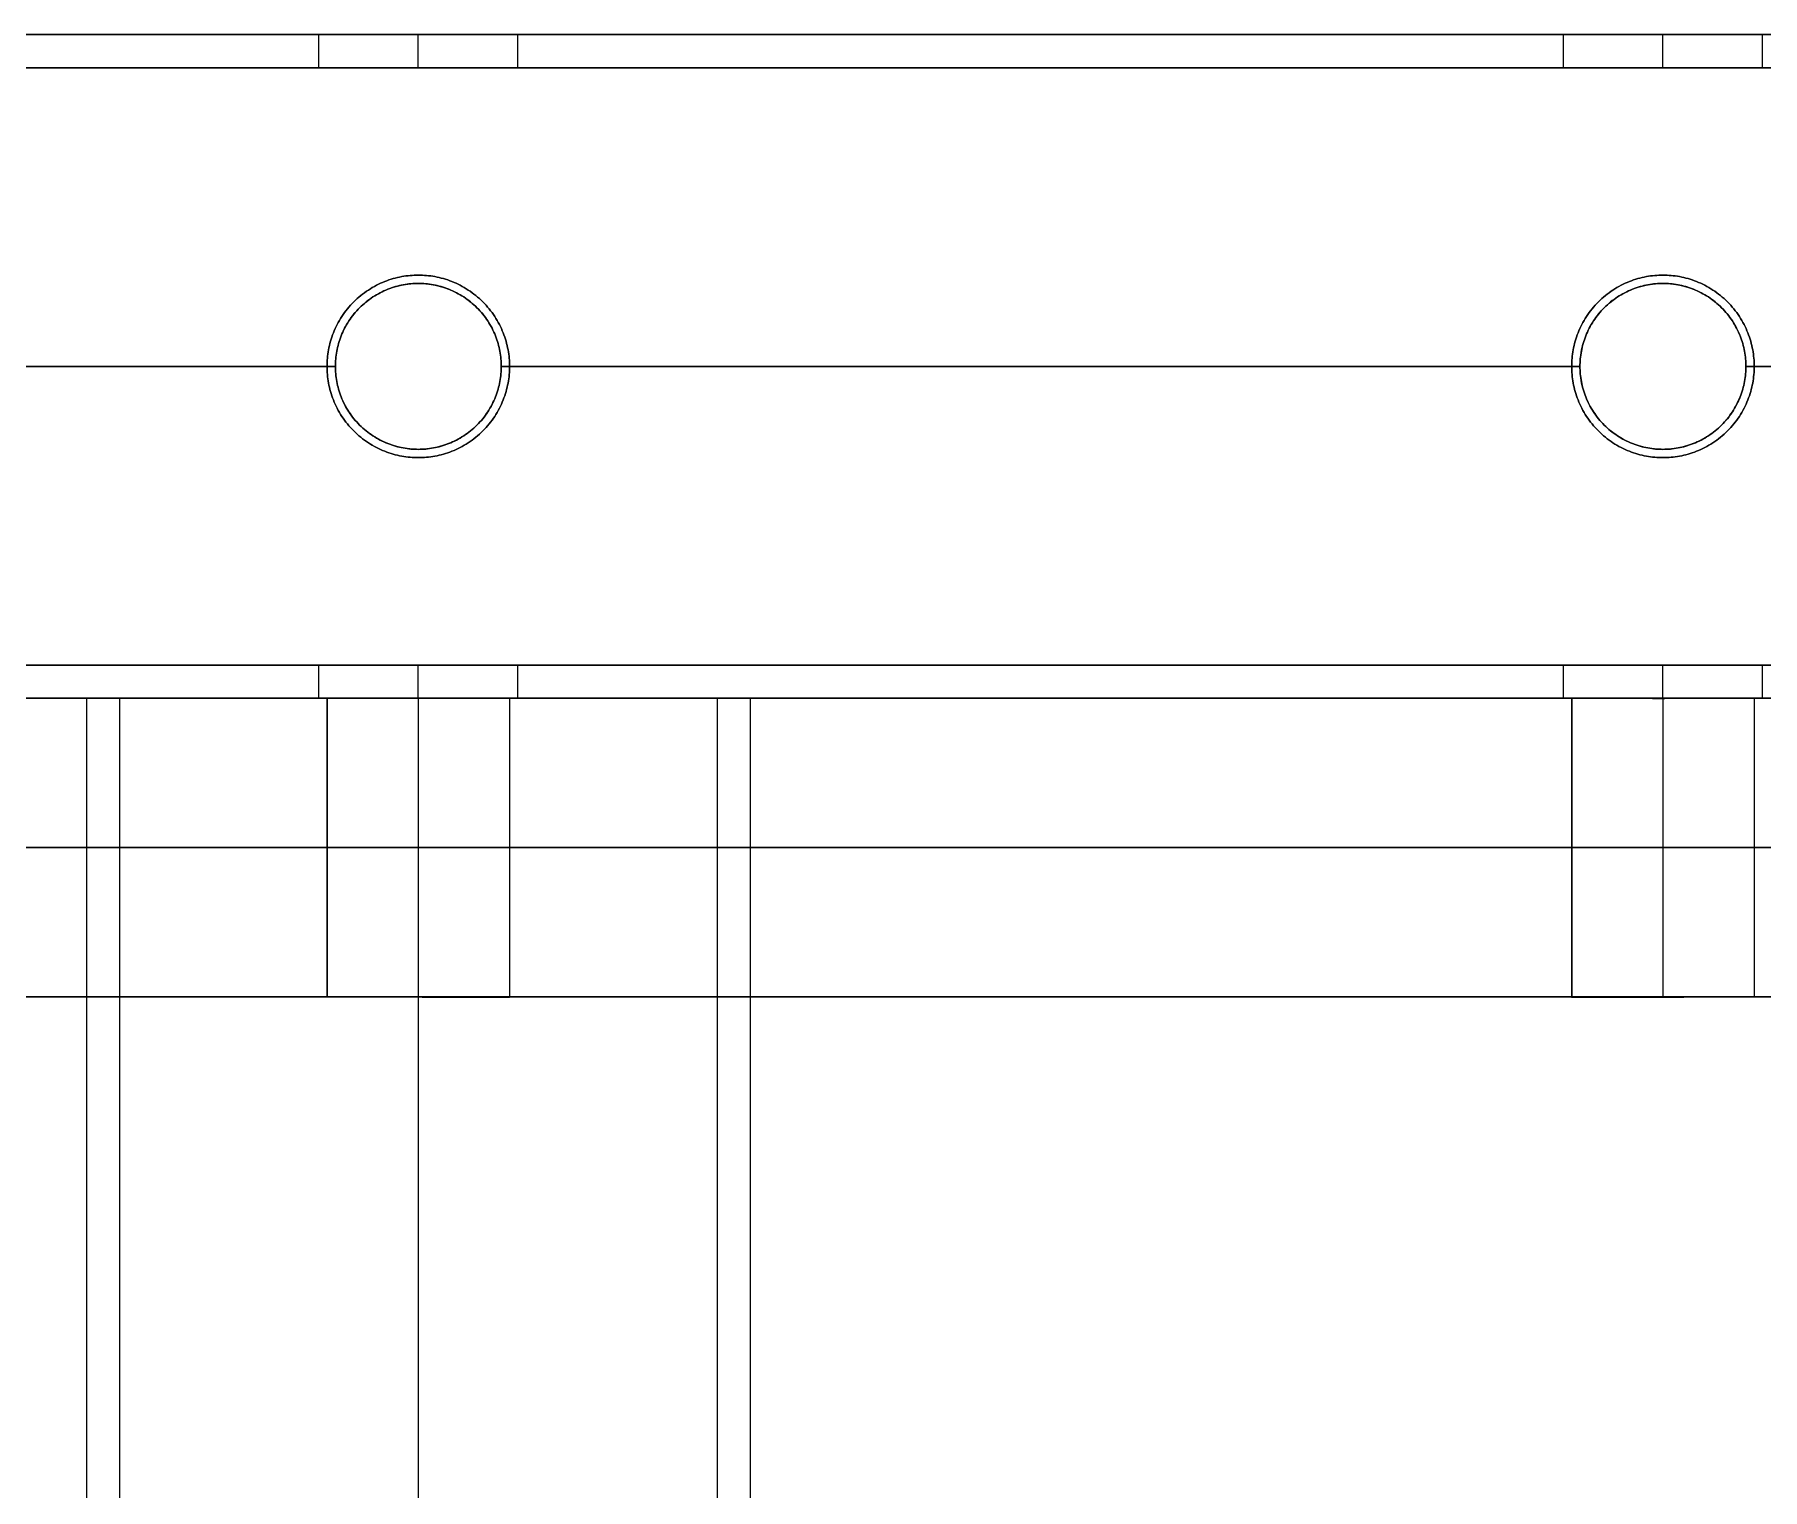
# Model space of a CAD drawing. Header units: millimetres. Extents: x -6529 to 809, y -8611 to 207.
# Drawn here: x 165.4 to 269.5, y -7382.7 to -7295 of the extents above; entities that cross this region are included whole.
import ezdxf

# ---------------------------------------------------------------- set-up
doc = ezdxf.new("R2010")
doc.units = ezdxf.units.MM
doc.header["$MEASUREMENT"] = 0
doc.layers.add('platen', color=7, linetype='Continuous', true_color=0x007f00)
doc.layers.add('staal', color=5, linetype='Continuous', true_color=0x0000ff)

# ---------------------------------------------------------------- blocks, each defined once
blk = doc.blocks.new('plaat base')
at = {"layer": 'platen'}
for p, q in [((58, -600), (1258, -600)), ((58, -600, 18), (1258, -600, 18)), ((695.5, -1232.5), (695.5, -1232.5, 18)), ((770.5, -1232.5), (770.5, -1232.5, 18)), ((690, -1238), (690, -1238, 18)), ((701, -1238), (701, -1238, 18)), ((765, -1238), (765, -1238, 18)), ((776, -1238), (776, -1238, 18)), ((695.5, -1243.5), (695.5, -1243.5, 18)), ((770.5, -1243.5), (770.5, -1243.5, 18))]:
    blk.add_line(p, q, dxfattribs=at)
for points in [[(958, 0), (808, 0), (658, 0)], [(958, 0, 18), (808, 0, 18), (658, 0, 18)], [(958, 0, 9), (808, 0, 9), (658, 0, 9)], [(658, -1258), (808, -1258), (958, -1258)], [(658, -1258, 18), (808, -1258, 18), (958, -1258, 18)], [(658, -1258, 9), (808, -1258, 9), (958, -1258, 9)]]:
    blk.add_open_spline(points, degree=2, dxfattribs=at)
for points in [[(695.5, -1243.5), (690, -1243.5), (690, -1238), (690, -1232.5), (695.5, -1232.5), (701, -1232.5), (701, -1238), (701, -1243.5), (695.5, -1243.5)], [(695.5, -1243.5, 18), (690, -1243.5, 18), (690, -1238, 18), (690, -1232.5, 18), (695.5, -1232.5, 18), (701, -1232.5, 18), (701, -1238, 18), (701, -1243.5, 18), (695.5, -1243.5, 18)], [(770.5, -1243.5), (765, -1243.5), (765, -1238), (765, -1232.5), (770.5, -1232.5), (776, -1232.5), (776, -1238), (776, -1243.5), (770.5, -1243.5)], [(770.5, -1243.5, 18), (765, -1243.5, 18), (765, -1238, 18), (765, -1232.5, 18), (770.5, -1232.5, 18), (776, -1232.5, 18), (776, -1238, 18), (776, -1243.5, 18), (770.5, -1243.5, 18)]]:
    blk.add_rational_spline(points, [1, 0.707106781187, 1, 0.707106781187, 1, 0.707106781187, 1, 0.707106781187, 1], degree=2, knots=[-31.415927, -31.415927, -31.415927, -23.561945, -23.561945, -15.707963, -15.707963, -7.853982, -7.853982, 0, 0, 0], dxfattribs=at)
blk = doc.blocks.new('plaat laag')
at = {"layer": 'platen'}
for p, q in [((-1.79, -540, -38), (16.21, -540.06, -38)), ((-1.8, -545.5, -43.5), (16.2, -545.56, -43.5)), ((-1.8, -545.5, -32.5), (16.2, -545.56, -32.5)), ((-1.82, -551, -38), (16.18, -551.06, -38)), ((-2.03, -615, -38), (15.97, -615.06, -38)), ((-2.05, -620.5, -43.5), (15.95, -620.56, -43.5)), ((-2.05, -620.5, -32.5), (15.95, -620.56, -32.5)), ((-2.07, -626, -38), (15.93, -626.06, -38))]:
    blk.add_line(p, q, dxfattribs=at)
for points in [[(-0.19, -58, 300), (-2.18, -658, 300), (-4.16, -1257.99, 300)], [(17.81, -58.06, 300), (15.82, -658.06, 300), (13.84, -1258.05, 300)], [(-1.18, -358, 600), (-1.68, -508, 600), (-2.18, -658, 600)], [(-2.18, -658, -58), (-1.68, -508, -58), (-1.18, -358, -58)], [(7.82, -358.03, 600), (7.32, -508.03, 600), (6.82, -658.03, 600)], [(6.82, -658.03, -58), (7.32, -508.03, -58), (7.82, -358.03, -58)], [(16.82, -358.06, 600), (16.32, -508.06, 600), (15.82, -658.06, 600)], [(15.82, -658.06, -58), (16.32, -508.06, -58), (16.82, -358.06, -58)]]:
    blk.add_open_spline(points, degree=2, dxfattribs=at)
for points in [[(-1.8, -545.5, -43.5), (-1.82, -551, -43.5), (-1.82, -551, -38), (-1.82, -551, -32.5), (-1.8, -545.5, -32.5), (-1.79, -540, -32.5), (-1.79, -540, -38), (-1.79, -540, -43.5), (-1.8, -545.5, -43.5)], [(16.2, -545.56, -43.5), (16.18, -551.06, -43.5), (16.18, -551.06, -38), (16.18, -551.06, -32.5), (16.2, -545.56, -32.5), (16.21, -540.06, -32.5), (16.21, -540.06, -38), (16.21, -540.06, -43.5), (16.2, -545.56, -43.5)], [(-2.05, -620.5, -43.5), (-2.07, -626, -43.5), (-2.07, -626, -38), (-2.07, -626, -32.5), (-2.05, -620.5, -32.5), (-2.03, -615, -32.5), (-2.03, -615, -38), (-2.03, -615, -43.5), (-2.05, -620.5, -43.5)], [(15.95, -620.56, -43.5), (15.93, -626.06, -43.5), (15.93, -626.06, -38), (15.93, -626.06, -32.5), (15.95, -620.56, -32.5), (15.97, -615.06, -32.5), (15.97, -615.06, -38), (15.97, -615.06, -43.5), (15.95, -620.56, -43.5)]]:
    blk.add_rational_spline(points, [1, 0.707106781187, 1, 0.707106781187, 1, 0.707106781187, 1, 0.707106781187, 1], degree=2, knots=[-31.415927, -31.415927, -31.415927, -23.561945, -23.561945, -15.707963, -15.707963, -7.853982, -7.853982, 0, 0, 0], dxfattribs=at)
blk = doc.blocks.new('top plaat')
at = {"layer": 'platen'}
for p, q in [((695.5, 25.5), (695.5, 25.5, 18)), ((770.5, 25.5), (770.5, 25.5, 18)), ((690, 20), (690, 20, 18)), ((701, 20), (701, 20, 18)), ((765, 20), (765, 20, 18)), ((776, 20), (776, 20, 18)), ((695.5, 14.5), (695.5, 14.5, 18)), ((770.5, 14.5), (770.5, 14.5, 18))]:
    blk.add_line(p, q, dxfattribs=at)
for points in [[(1276, 40), (967, 40), (658, 40)], [(1276, 40, 18), (967, 40, 18), (658, 40, 18)], [(1276, 40, 9), (967, 40, 9), (658, 40, 9)]]:
    blk.add_open_spline(points, degree=2, dxfattribs=at)
for points, knots in [([(695.5, 25.5), (701, 25.5), (701, 20), (701, 14.5), (695.5, 14.5), (690, 14.5), (690, 20), (690, 25.5), (695.5, 25.5)], [-31.415927, -31.415927, -31.415927, -23.561945, -23.561945, -15.707963, -15.707963, -7.853982, -7.853982, 0, 0, 0]), ([(695.5, 25.5, 18), (701, 25.5, 18), (701, 20, 18), (701, 14.5, 18), (695.5, 14.5, 18), (690, 14.5, 18), (690, 20, 18), (690, 25.5, 18), (695.5, 25.5, 18)], [-31.415927, -31.415927, -31.415927, -23.561945, -23.561945, -15.707963, -15.707963, -7.853982, -7.853982, 0, 0, 0]), ([(695.5, 25.5, 9), (690, 25.5, 9), (690, 20, 9), (690, 14.5, 9), (695.5, 14.5, 9), (701, 14.5, 9), (701, 20, 9), (701, 25.5, 9), (695.5, 25.5, 9)], [0, 0, 0, 7.853982, 7.853982, 15.707963, 15.707963, 23.561945, 23.561945, 31.415927, 31.415927, 31.415927]), ([(770.5, 25.5), (776, 25.5), (776, 20), (776, 14.5), (770.5, 14.5), (765, 14.5), (765, 20), (765, 25.5), (770.5, 25.5)], [-31.415927, -31.415927, -31.415927, -23.561945, -23.561945, -15.707963, -15.707963, -7.853982, -7.853982, 0, 0, 0]), ([(770.5, 25.5, 18), (776, 25.5, 18), (776, 20, 18), (776, 14.5, 18), (770.5, 14.5, 18), (765, 14.5, 18), (765, 20, 18), (765, 25.5, 18), (770.5, 25.5, 18)], [-31.415927, -31.415927, -31.415927, -23.561945, -23.561945, -15.707963, -15.707963, -7.853982, -7.853982, 0, 0, 0]), ([(770.5, 25.5, 9), (765, 25.5, 9), (765, 20, 9), (765, 14.5, 9), (770.5, 14.5, 9), (776, 14.5, 9), (776, 20, 9), (776, 25.5, 9), (770.5, 25.5, 9)], [0, 0, 0, 7.853982, 7.853982, 15.707963, 15.707963, 23.561945, 23.561945, 31.415927, 31.415927, 31.415927])]:
    blk.add_rational_spline(points, [1, 0.707106781187, 1, 0.707106781187, 1, 0.707106781187, 1, 0.707106781187, 1], degree=2, knots=knots, dxfattribs=at)

msp = doc.modelspace()

# ---------------------------------------------------------------- linework, layer by layer
at = {"layer": 'staal'}
for p, q in [((182.53, -7297, 1972), (182.53, -7295, 1972)), ((182.53, -7297, 20), (182.53, -7295, 20)), ((182.53, -7297, 696), (182.53, -7295, 696)), ((188.53, -7297, 1978), (188.53, -7295, 1978)), ((188.53, -7297, 1966), (188.53, -7295, 1966)), ((188.53, -7297, 26), (188.53, -7295, 26)), ((188.53, -7297, 14), (188.53, -7295, 14)), ((188.53, -7297, 702), (188.53, -7295, 702)), ((188.53, -7297, 690), (188.53, -7295, 690)), ((194.53, -7297, 1972), (194.53, -7295, 1972)), ((194.53, -7297, 20), (194.53, -7295, 20)), ((194.53, -7297, 696), (194.53, -7295, 696)), ((257.53, -7297, 1972), (257.53, -7295, 1972)), ((257.53, -7297, 20), (257.53, -7295, 20)), ((257.53, -7297, 696), (257.53, -7295, 696)), ((263.53, -7297, 1978), (263.53, -7295, 1978)), ((263.53, -7297, 1966), (263.53, -7295, 1966)), ((263.53, -7297, 26), (263.53, -7295, 26)), ((263.53, -7297, 14), (263.53, -7295, 14)), ((263.53, -7297, 702), (263.53, -7295, 702)), ((263.53, -7297, 690), (263.53, -7295, 690)), ((269.53, -7297, 20), (269.53, -7295, 20)), ((269.53, -7297, 696), (269.53, -7295, 696)), ((188.53, -7310, 1990), (188.53, -7310, 1992)), ((188.53, -7310, 1952), (188.53, -7310, 1954)), ((188.53, -7310, 38), (188.53, -7310, 40)), ((188.53, -7310), (188.53, -7310, 2)), ((188.53, -7310, 714), (188.53, -7310, 716)), ((188.53, -7310, 676), (188.53, -7310, 678)), ((263.53, -7310, 1990), (263.53, -7310, 1992)), ((263.53, -7310, 1952), (263.53, -7310, 1954)), ((263.53, -7310, 38), (263.53, -7310, 40)), ((263.53, -7310), (263.53, -7310, 2)), ((263.53, -7310, 714), (263.53, -7310, 716)), ((263.53, -7310, 676), (263.53, -7310, 678)), ((183.53, -7315, 1990), (183.53, -7315, 1992)), ((183.53, -7315, 1952), (183.53, -7315, 1954)), ((183.53, -7315, 38), (183.53, -7315, 40)), ((183.53, -7315), (183.53, -7315, 2)), ((183.53, -7315, 714), (183.53, -7315, 716)), ((183.53, -7315, 676), (183.53, -7315, 678)), ((193.53, -7315, 1990), (193.53, -7315, 1992)), ((193.53, -7315, 1952), (193.53, -7315, 1954)), ((193.53, -7315, 38), (193.53, -7315, 40)), ((193.53, -7315), (193.53, -7315, 2)), ((193.53, -7315, 714), (193.53, -7315, 716)), ((193.53, -7315, 676), (193.53, -7315, 678)), ((258.53, -7315, 1990), (258.53, -7315, 1992)), ((258.53, -7315, 1952), (258.53, -7315, 1954)), ((258.53, -7315, 38), (258.53, -7315, 40)), ((258.53, -7315), (258.53, -7315, 2)), ((258.53, -7315, 714), (258.53, -7315, 716)), ((258.53, -7315, 676), (258.53, -7315, 678)), ((268.53, -7315, 1990), (268.53, -7315, 1992)), ((268.53, -7315, 1952), (268.53, -7315, 1954)), ((268.53, -7315, 38), (268.53, -7315, 40)), ((268.53, -7315), (268.53, -7315, 2)), ((268.53, -7315, 714), (268.53, -7315, 716)), ((268.53, -7315, 676), (268.53, -7315, 678)), ((188.53, -7320, 1952), (188.53, -7320, 1954)), ((188.53, -7320, 1990), (188.53, -7320, 1992)), ((188.53, -7320), (188.53, -7320, 2)), ((188.53, -7320, 38), (188.53, -7320, 40)), ((188.53, -7320, 676), (188.53, -7320, 678)), ((188.53, -7320, 714), (188.53, -7320, 716)), ((263.53, -7320, 1952), (263.53, -7320, 1954)), ((263.53, -7320, 1990), (263.53, -7320, 1992)), ((263.53, -7320), (263.53, -7320, 2)), ((263.53, -7320, 38), (263.53, -7320, 40)), ((263.53, -7320, 676), (263.53, -7320, 678)), ((263.53, -7320, 714), (263.53, -7320, 716)), ((182.53, -7335, 1972), (182.53, -7333, 1972)), ((182.53, -7335, 20), (182.53, -7333, 20)), ((182.53, -7335, 696), (182.53, -7333, 696)), ((188.53, -7335, 1978), (188.53, -7333, 1978)), ((188.53, -7335, 1966), (188.53, -7333, 1966)), ((188.53, -7335, 26), (188.53, -7333, 26)), ((188.53, -7335, 14), (188.53, -7333, 14)), ((188.53, -7335, 702), (188.53, -7333, 702)), ((188.53, -7335, 690), (188.53, -7333, 690)), ((194.53, -7335, 1972), (194.53, -7333, 1972)), ((194.53, -7335, 20), (194.53, -7333, 20)), ((194.53, -7335, 696), (194.53, -7333, 696)), ((257.53, -7335, 1972), (257.53, -7333, 1972)), ((257.53, -7335, 20), (257.53, -7333, 20)), ((257.53, -7335, 696), (257.53, -7333, 696)), ((263.53, -7335, 1978), (263.53, -7333, 1978)), ((263.53, -7335, 1966), (263.53, -7333, 1966)), ((263.53, -7335, 26), (263.53, -7333, 26)), ((263.53, -7335, 14), (263.53, -7333, 14)), ((263.53, -7335, 702), (263.53, -7333, 702)), ((263.53, -7335, 690), (263.53, -7333, 690)), ((269.53, -7335, 20), (269.53, -7333, 20)), ((269.53, -7335, 696), (269.53, -7333, 696)), ((170.53, -7335, 1972), (168.53, -7335, 1972)), ((188.53, -7335, 1992), (188.53, -7335, 1990)), ((188.53, -7335, 1954), (188.53, -7335, 1952)), ((208.53, -7335, 1972), (206.53, -7335, 1972))]:
    msp.add_line(p, q, dxfattribs=at)
for points in [[(-506.97, -7295), (809.03, -7295), (809.03, -8611), (-506.97, -8611)], [(-466.97, -7335), (769.03, -7335), (769.03, -8571), (-466.97, -8571)]]:
    msp.add_lwpolyline(points, close=True, dxfattribs=at)
for centre in [(188.53, -7315, 1952), (188.53, -7315, 1991), (188.53, -7315, 1953), (188.53, -7315), (188.53, -7315, 39), (188.53, -7315, 1), (188.53, -7315, 676), (188.53, -7315, 715), (188.53, -7315, 677), (263.53, -7315, 1952), (263.53, -7315, 1991), (263.53, -7315, 1953), (263.53, -7315), (263.53, -7315, 39), (263.53, -7315, 1), (263.53, -7315, 676), (263.53, -7315, 715), (263.53, -7315, 677)]:
    msp.add_circle(centre, 5, dxfattribs=at)
for points in [[(-506.97, -7295, 1952), (151.03, -7295, 1952), (809.03, -7295, 1952)], [(-506.97, -7295, 1992), (151.03, -7295, 1992), (809.03, -7295, 1992)], [(809.03, -7295), (151.03, -7295), (-506.97, -7295)], [(809.03, -7295, 40), (151.03, -7295, 40), (-506.97, -7295, 40)], [(-506.97, -7295, 676), (151.03, -7295, 676), (809.03, -7295, 676)], [(-506.97, -7295, 716), (151.03, -7295, 716), (809.03, -7295, 716)], [(119.53, -7295, 1972), (151.03, -7295, 1972), (182.53, -7295, 1972)], [(182.53, -7295, 20), (151.03, -7295, 20), (119.53, -7295, 20)], [(119.53, -7295, 696), (151.03, -7295, 696), (182.53, -7295, 696)], [(194.53, -7295, 1972), (226.03, -7295, 1972), (257.53, -7295, 1972)], [(257.53, -7295, 20), (226.03, -7295, 20), (194.53, -7295, 20)], [(194.53, -7295, 696), (226.03, -7295, 696), (257.53, -7295, 696)], [(332.53, -7295, 20), (301.03, -7295, 20), (269.53, -7295, 20)], [(-504.97, -7297, 1990), (151.03, -7297, 1990), (807.03, -7297, 1990)], [(-504.97, -7297, 1954), (151.03, -7297, 1954), (807.03, -7297, 1954)], [(807.03, -7297, 38), (151.03, -7297, 38), (-504.97, -7297, 38)], [(807.03, -7297, 2), (151.03, -7297, 2), (-504.97, -7297, 2)], [(-504.97, -7297, 714), (151.03, -7297, 714), (807.03, -7297, 714)], [(-504.97, -7297, 678), (151.03, -7297, 678), (807.03, -7297, 678)], [(119.53, -7297, 1972), (151.03, -7297, 1972), (182.53, -7297, 1972)], [(182.53, -7297, 20), (151.03, -7297, 20), (119.53, -7297, 20)], [(119.53, -7297, 696), (151.03, -7297, 696), (182.53, -7297, 696)], [(194.53, -7297, 1972), (226.03, -7297, 1972), (257.53, -7297, 1972)], [(257.53, -7297, 20), (226.03, -7297, 20), (194.53, -7297, 20)], [(194.53, -7297, 696), (226.03, -7297, 696), (257.53, -7297, 696)], [(332.53, -7297, 20), (301.03, -7297, 20), (269.53, -7297, 20)], [(269.53, -7297, 696), (301.03, -7297, 696), (332.53, -7297, 696)], [(118.53, -7315, 1992), (151.03, -7315, 1992), (183.53, -7315, 1992)], [(118.53, -7315, 1990), (151.03, -7315, 1990), (183.53, -7315, 1990)], [(118.53, -7315, 1954), (151.03, -7315, 1954), (183.53, -7315, 1954)], [(118.53, -7315, 1952), (151.03, -7315, 1952), (183.53, -7315, 1952)], [(183.53, -7315, 40), (151.03, -7315, 40), (118.53, -7315, 40)], [(183.53, -7315, 38), (151.03, -7315, 38), (118.53, -7315, 38)], [(183.53, -7315, 2), (151.03, -7315, 2), (118.53, -7315, 2)], [(183.53, -7315), (151.03, -7315), (118.53, -7315)], [(118.53, -7315, 716), (151.03, -7315, 716), (183.53, -7315, 716)], [(118.53, -7315, 714), (151.03, -7315, 714), (183.53, -7315, 714)], [(118.53, -7315, 678), (151.03, -7315, 678), (183.53, -7315, 678)], [(118.53, -7315, 676), (151.03, -7315, 676), (183.53, -7315, 676)], [(193.53, -7315, 1992), (226.03, -7315, 1992), (258.53, -7315, 1992)], [(193.53, -7315, 1990), (226.03, -7315, 1990), (258.53, -7315, 1990)], [(193.53, -7315, 1954), (226.03, -7315, 1954), (258.53, -7315, 1954)], [(193.53, -7315, 1952), (226.03, -7315, 1952), (258.53, -7315, 1952)], [(258.53, -7315, 40), (226.03, -7315, 40), (193.53, -7315, 40)], [(258.53, -7315, 38), (226.03, -7315, 38), (193.53, -7315, 38)], [(258.53, -7315, 2), (226.03, -7315, 2), (193.53, -7315, 2)], [(258.53, -7315), (226.03, -7315), (193.53, -7315)], [(193.53, -7315, 716), (226.03, -7315, 716), (258.53, -7315, 716)], [(193.53, -7315, 714), (226.03, -7315, 714), (258.53, -7315, 714)], [(193.53, -7315, 678), (226.03, -7315, 678), (258.53, -7315, 678)], [(193.53, -7315, 676), (226.03, -7315, 676), (258.53, -7315, 676)], [(268.53, -7315, 1992), (301.03, -7315, 1992), (333.53, -7315, 1992)], [(268.53, -7315, 1990), (301.03, -7315, 1990), (333.53, -7315, 1990)], [(268.53, -7315, 1954), (301.03, -7315, 1954), (333.53, -7315, 1954)], [(268.53, -7315, 1952), (301.03, -7315, 1952), (333.53, -7315, 1952)], [(333.53, -7315, 40), (301.03, -7315, 40), (268.53, -7315, 40)], [(333.53, -7315, 38), (301.03, -7315, 38), (268.53, -7315, 38)], [(333.53, -7315, 2), (301.03, -7315, 2), (268.53, -7315, 2)], [(333.53, -7315), (301.03, -7315), (268.53, -7315)], [(268.53, -7315, 716), (301.03, -7315, 716), (333.53, -7315, 716)], [(268.53, -7315, 714), (301.03, -7315, 714), (333.53, -7315, 714)], [(268.53, -7315, 678), (301.03, -7315, 678), (333.53, -7315, 678)], [(268.53, -7315, 676), (301.03, -7315, 676), (333.53, -7315, 676)], [(-468.97, -7333, 1990), (151.03, -7333, 1990), (771.03, -7333, 1990)], [(-468.97, -7333, 1954), (151.03, -7333, 1954), (771.03, -7333, 1954)], [(771.03, -7333, 38), (151.03, -7333, 38), (-468.97, -7333, 38)], [(771.03, -7333, 2), (151.03, -7333, 2), (-468.97, -7333, 2)], [(-468.97, -7333, 714), (151.03, -7333, 714), (771.03, -7333, 714)], [(-468.97, -7333, 678), (151.03, -7333, 678), (771.03, -7333, 678)], [(119.53, -7333, 1972), (151.03, -7333, 1972), (182.53, -7333, 1972)], [(182.53, -7333, 20), (151.03, -7333, 20), (119.53, -7333, 20)], [(119.53, -7333, 696), (151.03, -7333, 696), (182.53, -7333, 696)], [(194.53, -7333, 1972), (226.03, -7333, 1972), (257.53, -7333, 1972)], [(257.53, -7333, 20), (226.03, -7333, 20), (194.53, -7333, 20)], [(194.53, -7333, 696), (226.03, -7333, 696), (257.53, -7333, 696)], [(332.53, -7333, 20), (301.03, -7333, 20), (269.53, -7333, 20)], [(269.53, -7333, 696), (301.03, -7333, 696), (332.53, -7333, 696)], [(-466.97, -7335, 1952), (151.03, -7335, 1952), (769.03, -7335, 1952)], [(-466.97, -7335, 1992), (151.03, -7335, 1992), (769.03, -7335, 1992)], [(769.03, -7335), (151.03, -7335), (-466.97, -7335)], [(769.03, -7335, 40), (151.03, -7335, 40), (-466.97, -7335, 40)], [(-466.97, -7335, 676), (151.03, -7335, 676), (769.03, -7335, 676)], [(-466.97, -7335, 716), (151.03, -7335, 716), (769.03, -7335, 716)], [(119.53, -7335, 1972), (151.03, -7335, 1972), (182.53, -7335, 1972)], [(182.53, -7335, 20), (151.03, -7335, 20), (119.53, -7335, 20)], [(119.53, -7335, 696), (151.03, -7335, 696), (182.53, -7335, 696)], [(208.53, -7335, 1952), (188.53, -7335, 1952), (168.53, -7335, 1952)], [(168.53, -7335, 1952), (168.53, -7652.75, 1952), (168.53, -7970.5, 1952)], [(168.53, -7335, 1952), (168.53, -7335, 1972), (168.53, -7335, 1992)], [(168.53, -7335, 1992), (168.53, -7652.75, 1992), (168.53, -7970.5, 1992)], [(168.53, -7335, 1992), (188.53, -7335, 1992), (208.53, -7335, 1992)], [(168.53, -7335, 1972), (168.53, -7359.75, 1972), (168.53, -7384.5, 1972)], [(170.53, -7335, 1990), (170.53, -7335, 1972), (170.53, -7335, 1954)], [(170.53, -7335, 1954), (170.53, -7652.75, 1954), (170.53, -7970.5, 1954)], [(170.53, -7335, 1990), (170.53, -7652.75, 1990), (170.53, -7970.5, 1990)], [(170.53, -7335, 1954), (188.53, -7335, 1954), (206.53, -7335, 1954)], [(206.53, -7335, 1990), (188.53, -7335, 1990), (170.53, -7335, 1990)], [(170.53, -7335, 1972), (170.53, -7359.75, 1972), (170.53, -7384.5, 1972)], [(188.53, -7335, 1952), (188.53, -7359.75, 1952), (188.53, -7384.5, 1952)], [(188.53, -7335, 1992), (188.53, -7359.75, 1992), (188.53, -7384.5, 1992)], [(188.53, -7335, 1954), (188.53, -7359.75, 1954), (188.53, -7384.5, 1954)], [(188.53, -7335, 1990), (188.53, -7359.75, 1990), (188.53, -7384.5, 1990)], [(194.53, -7335, 1972), (226.03, -7335, 1972), (257.53, -7335, 1972)], [(257.53, -7335, 20), (226.03, -7335, 20), (194.53, -7335, 20)], [(194.53, -7335, 696), (226.03, -7335, 696), (257.53, -7335, 696)], [(206.53, -7335, 1954), (206.53, -7652.75, 1954), (206.53, -7970.5, 1954)], [(206.53, -7335, 1954), (206.53, -7335, 1972), (206.53, -7335, 1990)], [(206.53, -7335, 1990), (206.53, -7652.75, 1990), (206.53, -7970.5, 1990)], [(206.53, -7335, 1972), (206.53, -7359.75, 1972), (206.53, -7384.5, 1972)], [(208.53, -7335, 1952), (208.53, -7652.75, 1952), (208.53, -7970.5, 1952)], [(208.53, -7335, 1992), (208.53, -7652.75, 1992), (208.53, -7970.5, 1992)], [(208.53, -7335, 1992), (208.53, -7335, 1972), (208.53, -7335, 1952)], [(208.53, -7335, 1972), (208.53, -7359.75, 1972), (208.53, -7384.5, 1972)], [(332.53, -7335, 20), (301.03, -7335, 20), (269.53, -7335, 20)], [(269.53, -7335, 696), (301.03, -7335, 696), (332.53, -7335, 696)]]:
    msp.add_open_spline(points, degree=2, dxfattribs=at)
for points, weights, knots in [([(188.53, -7295, 1978), (194.53, -7295, 1978), (194.53, -7295, 1972), (194.53, -7295, 1966), (188.53, -7295, 1966), (182.53, -7295, 1966), (182.53, -7295, 1972), (182.53, -7295, 1978), (188.53, -7295, 1978)], [1, 0.707106781187, 1, 0.707106781187, 1, 0.707106781187, 1, 0.707106781187, 1], [-31.415927, -31.415927, -31.415927, -23.561945, -23.561945, -15.707963, -15.707963, -7.853982, -7.853982, 0, 0, 0]), ([(188.53, -7295, 26), (182.53, -7295, 26), (182.53, -7295, 20), (182.53, -7295, 14), (188.53, -7295, 14), (194.53, -7295, 14), (194.53, -7295, 20), (194.53, -7295, 26), (188.53, -7295, 26)], [1, 0.707106781187, 1, 0.707106781187, 1, 0.707106781187, 1, 0.707106781187, 1], [-31.415927, -31.415927, -31.415927, -23.561945, -23.561945, -15.707963, -15.707963, -7.853982, -7.853982, 0, 0, 0]), ([(188.53, -7295, 702), (194.53, -7295, 702), (194.53, -7295, 696), (194.53, -7295, 690), (188.53, -7295, 690), (182.53, -7295, 690), (182.53, -7295, 696), (182.53, -7295, 702), (188.53, -7295, 702)], [1, 0.707106781187, 1, 0.707106781187, 1, 0.707106781187, 1, 0.707106781187, 1], [-31.415927, -31.415927, -31.415927, -23.561945, -23.561945, -15.707963, -15.707963, -7.853982, -7.853982, 0, 0, 0]), ([(263.53, -7295, 1978), (269.53, -7295, 1978), (269.53, -7295, 1972), (269.53, -7295, 1966), (263.53, -7295, 1966), (257.53, -7295, 1966), (257.53, -7295, 1972), (257.53, -7295, 1978), (263.53, -7295, 1978)], [1, 0.707106781187, 1, 0.707106781187, 1, 0.707106781187, 1, 0.707106781187, 1], [-31.415927, -31.415927, -31.415927, -23.561945, -23.561945, -15.707963, -15.707963, -7.853982, -7.853982, 0, 0, 0]), ([(263.53, -7295, 26), (257.53, -7295, 26), (257.53, -7295, 20), (257.53, -7295, 14), (263.53, -7295, 14), (269.53, -7295, 14), (269.53, -7295, 20), (269.53, -7295, 26), (263.53, -7295, 26)], [1, 0.707106781187, 1, 0.707106781187, 1, 0.707106781187, 1, 0.707106781187, 1], [-31.415927, -31.415927, -31.415927, -23.561945, -23.561945, -15.707963, -15.707963, -7.853982, -7.853982, 0, 0, 0]), ([(263.53, -7295, 702), (269.53, -7295, 702), (269.53, -7295, 696), (269.53, -7295, 690), (263.53, -7295, 690), (257.53, -7295, 690), (257.53, -7295, 696), (257.53, -7295, 702), (263.53, -7295, 702)], [1, 0.707106781187, 1, 0.707106781187, 1, 0.707106781187, 1, 0.707106781187, 1], [-31.415927, -31.415927, -31.415927, -23.561945, -23.561945, -15.707963, -15.707963, -7.853982, -7.853982, 0, 0, 0]), ([(188.53, -7297, 1978), (182.53, -7297, 1978), (182.53, -7297, 1972), (182.53, -7297, 1966), (188.53, -7297, 1966), (194.53, -7297, 1966), (194.53, -7297, 1972), (194.53, -7297, 1978), (188.53, -7297, 1978)], [1, 0.707106781187, 1, 0.707106781187, 1, 0.707106781187, 1, 0.707106781187, 1], [0, 0, 0, 7.853982, 7.853982, 15.707963, 15.707963, 23.561945, 23.561945, 31.415927, 31.415927, 31.415927]), ([(188.53, -7297, 26), (194.53, -7297, 26), (194.53, -7297, 20), (194.53, -7297, 14), (188.53, -7297, 14), (182.53, -7297, 14), (182.53, -7297, 20), (182.53, -7297, 26), (188.53, -7297, 26)], [1, 0.707106781187, 1, 0.707106781187, 1, 0.707106781187, 1, 0.707106781187, 1], [0, 0, 0, 7.853982, 7.853982, 15.707963, 15.707963, 23.561945, 23.561945, 31.415927, 31.415927, 31.415927]), ([(188.53, -7297, 702), (182.53, -7297, 702), (182.53, -7297, 696), (182.53, -7297, 690), (188.53, -7297, 690), (194.53, -7297, 690), (194.53, -7297, 696), (194.53, -7297, 702), (188.53, -7297, 702)], [1, 0.707106781187, 1, 0.707106781187, 1, 0.707106781187, 1, 0.707106781187, 1], [0, 0, 0, 7.853982, 7.853982, 15.707963, 15.707963, 23.561945, 23.561945, 31.415927, 31.415927, 31.415927]), ([(263.53, -7297, 1978), (257.53, -7297, 1978), (257.53, -7297, 1972), (257.53, -7297, 1966), (263.53, -7297, 1966), (269.53, -7297, 1966), (269.53, -7297, 1972), (269.53, -7297, 1978), (263.53, -7297, 1978)], [1, 0.707106781187, 1, 0.707106781187, 1, 0.707106781187, 1, 0.707106781187, 1], [0, 0, 0, 7.853982, 7.853982, 15.707963, 15.707963, 23.561945, 23.561945, 31.415927, 31.415927, 31.415927]), ([(263.53, -7297, 26), (269.53, -7297, 26), (269.53, -7297, 20), (269.53, -7297, 14), (263.53, -7297, 14), (257.53, -7297, 14), (257.53, -7297, 20), (257.53, -7297, 26), (263.53, -7297, 26)], [1, 0.707106781187, 1, 0.707106781187, 1, 0.707106781187, 1, 0.707106781187, 1], [0, 0, 0, 7.853982, 7.853982, 15.707963, 15.707963, 23.561945, 23.561945, 31.415927, 31.415927, 31.415927]), ([(263.53, -7297, 702), (257.53, -7297, 702), (257.53, -7297, 696), (257.53, -7297, 690), (263.53, -7297, 690), (269.53, -7297, 690), (269.53, -7297, 696), (269.53, -7297, 702), (263.53, -7297, 702)], [1, 0.707106781187, 1, 0.707106781187, 1, 0.707106781187, 1, 0.707106781187, 1], [0, 0, 0, 7.853982, 7.853982, 15.707963, 15.707963, 23.561945, 23.561945, 31.415927, 31.415927, 31.415927]), ([(188.53, -7320, 1992), (193.53, -7320, 1992), (193.53, -7315, 1992), (193.53, -7310, 1992), (188.53, -7310, 1992), (183.53, -7310, 1992), (183.53, -7315, 1992), (183.53, -7320, 1992), (188.53, -7320, 1992)], [1, 0.707106781187, 1, 0.707106781187, 1, 0.707106781187, 1, 0.707106781187, 1], [-31.415927, -31.415927, -31.415927, -23.561945, -23.561945, -15.707963, -15.707963, -7.853982, -7.853982, 0, 0, 0]), ([(188.53, -7320, 1990), (183.53, -7320, 1990), (183.53, -7315, 1990), (183.53, -7310, 1990), (188.53, -7310, 1990), (193.53, -7310, 1990), (193.53, -7315, 1990), (193.53, -7320, 1990), (188.53, -7320, 1990)], [1, 0.707106781187, 1, 0.707106781187, 1, 0.707106781187, 1, 0.707106781187, 1], [0, 0, 0, 7.853982, 7.853982, 15.707963, 15.707963, 23.561945, 23.561945, 31.415927, 31.415927, 31.415927]), ([(188.53, -7320, 1954), (193.53, -7320, 1954), (193.53, -7315, 1954), (193.53, -7310, 1954), (188.53, -7310, 1954), (183.53, -7310, 1954), (183.53, -7315, 1954), (183.53, -7320, 1954), (188.53, -7320, 1954)], [1, 0.707106781187, 1, 0.707106781187, 1, 0.707106781187, 1, 0.707106781187, 1], [-31.415927, -31.415927, -31.415927, -23.561945, -23.561945, -15.707963, -15.707963, -7.853982, -7.853982, 0, 0, 0]), ([(188.53, -7320, 40), (183.53, -7320, 40), (183.53, -7315, 40), (183.53, -7310, 40), (188.53, -7310, 40), (193.53, -7310, 40), (193.53, -7315, 40), (193.53, -7320, 40), (188.53, -7320, 40)], [1, 0.707106781187, 1, 0.707106781187, 1, 0.707106781187, 1, 0.707106781187, 1], [-31.415927, -31.415927, -31.415927, -23.561945, -23.561945, -15.707963, -15.707963, -7.853982, -7.853982, 0, 0, 0]), ([(188.53, -7320, 38), (193.53, -7320, 38), (193.53, -7315, 38), (193.53, -7310, 38), (188.53, -7310, 38), (183.53, -7310, 38), (183.53, -7315, 38), (183.53, -7320, 38), (188.53, -7320, 38)], [1, 0.707106781187, 1, 0.707106781187, 1, 0.707106781187, 1, 0.707106781187, 1], [0, 0, 0, 7.853982, 7.853982, 15.707963, 15.707963, 23.561945, 23.561945, 31.415927, 31.415927, 31.415927]), ([(188.53, -7320, 2), (183.53, -7320, 2), (183.53, -7315, 2), (183.53, -7310, 2), (188.53, -7310, 2), (193.53, -7310, 2), (193.53, -7315, 2), (193.53, -7320, 2), (188.53, -7320, 2)], [1, 0.707106781187, 1, 0.707106781187, 1, 0.707106781187, 1, 0.707106781187, 1], [-31.415927, -31.415927, -31.415927, -23.561945, -23.561945, -15.707963, -15.707963, -7.853982, -7.853982, 0, 0, 0]), ([(188.53, -7320, 716), (193.53, -7320, 716), (193.53, -7315, 716), (193.53, -7310, 716), (188.53, -7310, 716), (183.53, -7310, 716), (183.53, -7315, 716), (183.53, -7320, 716), (188.53, -7320, 716)], [1, 0.707106781187, 1, 0.707106781187, 1, 0.707106781187, 1, 0.707106781187, 1], [-31.415927, -31.415927, -31.415927, -23.561945, -23.561945, -15.707963, -15.707963, -7.853982, -7.853982, 0, 0, 0]), ([(188.53, -7320, 714), (183.53, -7320, 714), (183.53, -7315, 714), (183.53, -7310, 714), (188.53, -7310, 714), (193.53, -7310, 714), (193.53, -7315, 714), (193.53, -7320, 714), (188.53, -7320, 714)], [1, 0.707106781187, 1, 0.707106781187, 1, 0.707106781187, 1, 0.707106781187, 1], [0, 0, 0, 7.853982, 7.853982, 15.707963, 15.707963, 23.561945, 23.561945, 31.415927, 31.415927, 31.415927]), ([(188.53, -7320, 678), (193.53, -7320, 678), (193.53, -7315, 678), (193.53, -7310, 678), (188.53, -7310, 678), (183.53, -7310, 678), (183.53, -7315, 678), (183.53, -7320, 678), (188.53, -7320, 678)], [1, 0.707106781187, 1, 0.707106781187, 1, 0.707106781187, 1, 0.707106781187, 1], [-31.415927, -31.415927, -31.415927, -23.561945, -23.561945, -15.707963, -15.707963, -7.853982, -7.853982, 0, 0, 0]), ([(263.53, -7320, 1992), (268.53, -7320, 1992), (268.53, -7315, 1992), (268.53, -7310, 1992), (263.53, -7310, 1992), (258.53, -7310, 1992), (258.53, -7315, 1992), (258.53, -7320, 1992), (263.53, -7320, 1992)], [1, 0.707106781187, 1, 0.707106781187, 1, 0.707106781187, 1, 0.707106781187, 1], [-31.415927, -31.415927, -31.415927, -23.561945, -23.561945, -15.707963, -15.707963, -7.853982, -7.853982, 0, 0, 0]), ([(263.53, -7320, 1990), (258.53, -7320, 1990), (258.53, -7315, 1990), (258.53, -7310, 1990), (263.53, -7310, 1990), (268.53, -7310, 1990), (268.53, -7315, 1990), (268.53, -7320, 1990), (263.53, -7320, 1990)], [1, 0.707106781187, 1, 0.707106781187, 1, 0.707106781187, 1, 0.707106781187, 1], [0, 0, 0, 7.853982, 7.853982, 15.707963, 15.707963, 23.561945, 23.561945, 31.415927, 31.415927, 31.415927]), ([(263.53, -7320, 1954), (268.53, -7320, 1954), (268.53, -7315, 1954), (268.53, -7310, 1954), (263.53, -7310, 1954), (258.53, -7310, 1954), (258.53, -7315, 1954), (258.53, -7320, 1954), (263.53, -7320, 1954)], [1, 0.707106781187, 1, 0.707106781187, 1, 0.707106781187, 1, 0.707106781187, 1], [-31.415927, -31.415927, -31.415927, -23.561945, -23.561945, -15.707963, -15.707963, -7.853982, -7.853982, 0, 0, 0]), ([(263.53, -7320, 40), (258.53, -7320, 40), (258.53, -7315, 40), (258.53, -7310, 40), (263.53, -7310, 40), (268.53, -7310, 40), (268.53, -7315, 40), (268.53, -7320, 40), (263.53, -7320, 40)], [1, 0.707106781187, 1, 0.707106781187, 1, 0.707106781187, 1, 0.707106781187, 1], [-31.415927, -31.415927, -31.415927, -23.561945, -23.561945, -15.707963, -15.707963, -7.853982, -7.853982, 0, 0, 0]), ([(263.53, -7320, 38), (268.53, -7320, 38), (268.53, -7315, 38), (268.53, -7310, 38), (263.53, -7310, 38), (258.53, -7310, 38), (258.53, -7315, 38), (258.53, -7320, 38), (263.53, -7320, 38)], [1, 0.707106781187, 1, 0.707106781187, 1, 0.707106781187, 1, 0.707106781187, 1], [0, 0, 0, 7.853982, 7.853982, 15.707963, 15.707963, 23.561945, 23.561945, 31.415927, 31.415927, 31.415927]), ([(263.53, -7320, 2), (258.53, -7320, 2), (258.53, -7315, 2), (258.53, -7310, 2), (263.53, -7310, 2), (268.53, -7310, 2), (268.53, -7315, 2), (268.53, -7320, 2), (263.53, -7320, 2)], [1, 0.707106781187, 1, 0.707106781187, 1, 0.707106781187, 1, 0.707106781187, 1], [-31.415927, -31.415927, -31.415927, -23.561945, -23.561945, -15.707963, -15.707963, -7.853982, -7.853982, 0, 0, 0]), ([(263.53, -7320, 716), (268.53, -7320, 716), (268.53, -7315, 716), (268.53, -7310, 716), (263.53, -7310, 716), (258.53, -7310, 716), (258.53, -7315, 716), (258.53, -7320, 716), (263.53, -7320, 716)], [1, 0.707106781187, 1, 0.707106781187, 1, 0.707106781187, 1, 0.707106781187, 1], [-31.415927, -31.415927, -31.415927, -23.561945, -23.561945, -15.707963, -15.707963, -7.853982, -7.853982, 0, 0, 0]), ([(263.53, -7320, 714), (258.53, -7320, 714), (258.53, -7315, 714), (258.53, -7310, 714), (263.53, -7310, 714), (268.53, -7310, 714), (268.53, -7315, 714), (268.53, -7320, 714), (263.53, -7320, 714)], [1, 0.707106781187, 1, 0.707106781187, 1, 0.707106781187, 1, 0.707106781187, 1], [0, 0, 0, 7.853982, 7.853982, 15.707963, 15.707963, 23.561945, 23.561945, 31.415927, 31.415927, 31.415927]), ([(263.53, -7320, 678), (268.53, -7320, 678), (268.53, -7315, 678), (268.53, -7310, 678), (263.53, -7310, 678), (258.53, -7310, 678), (258.53, -7315, 678), (258.53, -7320, 678), (263.53, -7320, 678)], [1, 0.707106781187, 1, 0.707106781187, 1, 0.707106781187, 1, 0.707106781187, 1], [-31.415927, -31.415927, -31.415927, -23.561945, -23.561945, -15.707963, -15.707963, -7.853982, -7.853982, 0, 0, 0]), ([(188.53, -7333, 1978), (194.53, -7333, 1978), (194.53, -7333, 1972), (194.53, -7333, 1966), (188.53, -7333, 1966), (182.53, -7333, 1966), (182.53, -7333, 1972), (182.53, -7333, 1978), (188.53, -7333, 1978)], [0.999999860338, 0.707106851018, 1, 0.707106781187, 1, 0.707106781187, 1, 0.707106851018, 0.999999860338], [-31.415927, -31.415927, -31.415927, -23.561946, -23.561946, -15.707963, -15.707963, -7.853981, -7.853981, 0, 0, 0]), ([(188.53, -7333, 26), (182.53, -7333, 26), (182.53, -7333, 20), (182.53, -7333, 14), (188.53, -7333, 14), (194.53, -7333, 14), (194.53, -7333, 20), (194.53, -7333, 26), (188.53, -7333, 26)], [0.999999860338, 0.707106851018, 1, 0.707106781187, 1, 0.707106781187, 1, 0.707106851018, 0.999999860338], [-31.415927, -31.415927, -31.415927, -23.561946, -23.561946, -15.707963, -15.707963, -7.853981, -7.853981, 0, 0, 0]), ([(188.53, -7333, 702), (194.53, -7333, 702), (194.53, -7333, 696), (194.53, -7333, 690), (188.53, -7333, 690), (182.53, -7333, 690), (182.53, -7333, 696), (182.53, -7333, 702), (188.53, -7333, 702)], [0.999999860338, 0.707106851018, 1, 0.707106781187, 1, 0.707106781187, 1, 0.707106851018, 0.999999860338], [-31.415927, -31.415927, -31.415927, -23.561946, -23.561946, -15.707963, -15.707963, -7.853981, -7.853981, 0, 0, 0]), ([(263.53, -7333, 1978), (269.53, -7333, 1978), (269.53, -7333, 1972), (269.53, -7333, 1966), (263.53, -7333, 1966), (257.53, -7333, 1966), (257.53, -7333, 1972), (257.53, -7333, 1978), (263.53, -7333, 1978)], [1, 0.707106781187, 1, 0.707106781187, 1, 0.707106781187, 1, 0.707106781187, 1], [-31.415927, -31.415927, -31.415927, -23.561945, -23.561945, -15.707963, -15.707963, -7.853982, -7.853982, 0, 0, 0]), ([(263.53, -7333, 26), (257.53, -7333, 26), (257.53, -7333, 20), (257.53, -7333, 14), (263.53, -7333, 14), (269.53, -7333, 14), (269.53, -7333, 20), (269.53, -7333, 26), (263.53, -7333, 26)], [1, 0.707106781187, 1, 0.707106781187, 1, 0.707106781187, 1, 0.707106781187, 1], [-31.415927, -31.415927, -31.415927, -23.561945, -23.561945, -15.707963, -15.707963, -7.853982, -7.853982, 0, 0, 0]), ([(263.53, -7333, 702), (269.53, -7333, 702), (269.53, -7333, 696), (269.53, -7333, 690), (263.53, -7333, 690), (257.53, -7333, 690), (257.53, -7333, 696), (257.53, -7333, 702), (263.53, -7333, 702)], [1, 0.707106781187, 1, 0.707106781187, 1, 0.707106781187, 1, 0.707106781187, 1], [-31.415927, -31.415927, -31.415927, -23.561945, -23.561945, -15.707963, -15.707963, -7.853982, -7.853982, 0, 0, 0]), ([(188.53, -7335, 1978), (182.53, -7335, 1978), (182.53, -7335, 1972), (182.53, -7335, 1966), (188.53, -7335, 1966), (194.53, -7335, 1966), (194.53, -7335, 1972), (194.53, -7335, 1978), (188.53, -7335, 1978)], [1, 0.707106781187, 1, 0.707106781187, 1, 0.707106781187, 1, 0.707106781187, 1], [0, 0, 0, 7.853982, 7.853982, 15.707963, 15.707963, 23.561945, 23.561945, 31.415927, 31.415927, 31.415927]), ([(188.53, -7335, 26), (194.53, -7335, 26), (194.53, -7335, 20), (194.53, -7335, 14), (188.53, -7335, 14), (182.53, -7335, 14), (182.53, -7335, 20), (182.53, -7335, 26), (188.53, -7335, 26)], [1, 0.707106781187, 1, 0.707106781187, 1, 0.707106781187, 1, 0.707106781187, 1], [0, 0, 0, 7.853982, 7.853982, 15.707963, 15.707963, 23.561945, 23.561945, 31.415927, 31.415927, 31.415927]), ([(188.53, -7335, 702), (182.53, -7335, 702), (182.53, -7335, 696), (182.53, -7335, 690), (188.53, -7335, 690), (194.53, -7335, 690), (194.53, -7335, 696), (194.53, -7335, 702), (188.53, -7335, 702)], [1, 0.707106781187, 1, 0.707106781187, 1, 0.707106781187, 1, 0.707106781187, 1], [0, 0, 0, 7.853982, 7.853982, 15.707963, 15.707963, 23.561945, 23.561945, 31.415927, 31.415927, 31.415927]), ([(263.53, -7335, 1978), (257.53, -7335, 1978), (257.53, -7335, 1972), (257.53, -7335, 1966), (263.53, -7335, 1966), (269.53, -7335, 1966), (269.53, -7335, 1972), (269.53, -7335, 1978), (263.53, -7335, 1978)], [0.999999860338, 0.707106851018, 1, 0.707106781187, 1, 0.707106781187, 1, 0.707106851018, 0.999999860338], [0, 0, 0, 7.853981, 7.853981, 15.707963, 15.707963, 23.561946, 23.561946, 31.415927, 31.415927, 31.415927]), ([(263.53, -7335, 26), (269.53, -7335, 26), (269.53, -7335, 20), (269.53, -7335, 14), (263.53, -7335, 14), (257.53, -7335, 14), (257.53, -7335, 20), (257.53, -7335, 26), (263.53, -7335, 26)], [1, 0.707106781187, 1, 0.707106781187, 1, 0.707106781187, 1, 0.707106781187, 1], [0, 0, 0, 7.853982, 7.853982, 15.707963, 15.707963, 23.561945, 23.561945, 31.415927, 31.415927, 31.415927]), ([(263.53, -7335, 702), (257.53, -7335, 702), (257.53, -7335, 696), (257.53, -7335, 690), (263.53, -7335, 690), (269.53, -7335, 690), (269.53, -7335, 696), (269.53, -7335, 702), (263.53, -7335, 702)], [0.999999860338, 0.707106851018, 1, 0.707106781187, 1, 0.707106781187, 1, 0.707106851018, 0.999999860338], [0, 0, 0, 7.853981, 7.853981, 15.707963, 15.707963, 23.561946, 23.561946, 31.415927, 31.415927, 31.415927])]:
    msp.add_rational_spline(points, weights, degree=2, knots=knots, dxfattribs=at)

# ---------------------------------------------------------------- block references
at = {"layer": 'platen'}
for name, p in [('top plaat', (-506.97, -7335, 1992)), ('plaat base', (-506.97, -7353, 40))]:
    msp.add_blockref(name, p, dxfattribs=at)
at = {"layer": 'platen', "rotation": 270.1894193054011}
msp.add_blockref('plaat laag', (809.03, -7335, 58), dxfattribs=at)
at = {"layer": 'platen', "extrusion": (0, -1, 0)}
msp.add_blockref('plaat base', (-506.97, 1934, 7335), dxfattribs=at)

doc.saveas('drawing.dxf')
